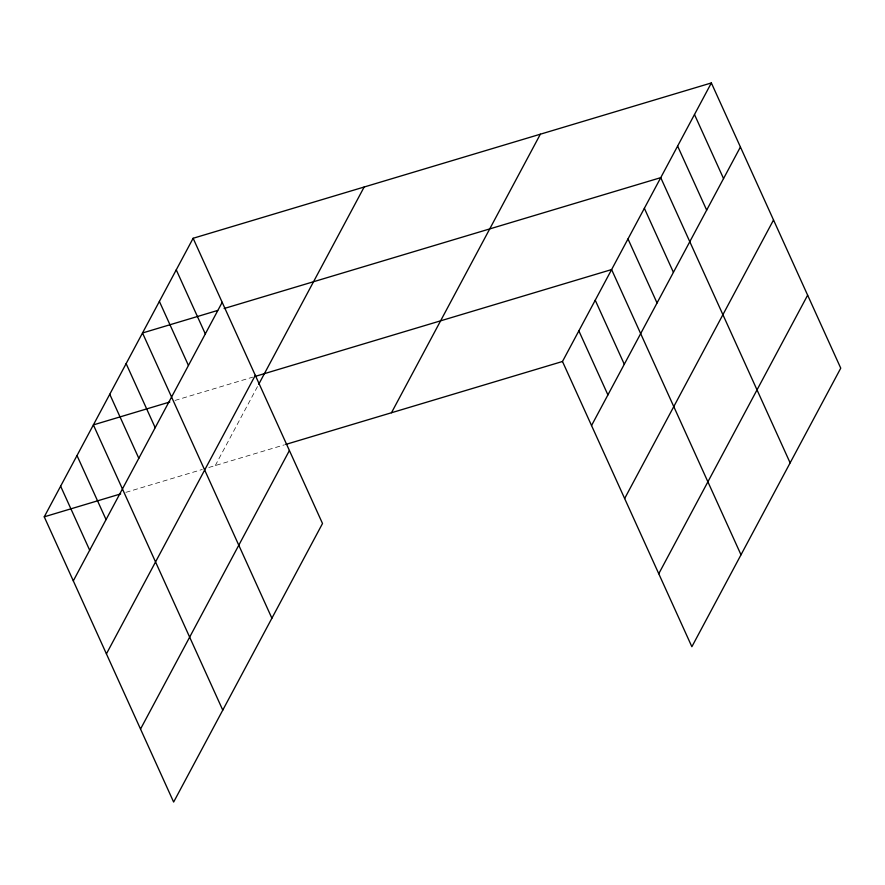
<?xml version="1.0" encoding="UTF-8"?>
<svg xmlns="http://www.w3.org/2000/svg" width="885" height="885" viewBox="0 0 885 885"><rect width="100%" height="100%" fill="white"/><g stroke="black" fill="none" stroke-linecap="round" stroke-linejoin="round"><path stroke-width="0.66" stroke-dasharray="4.42 3.32" d="M215.265 465.565L257.469 386.612M174.998 400.44L252.734 377.143M125.869 492.359L202.311 469.448M208.794 467.501L284.439 444.834"/><path stroke-width="1.33" d="M193.129 238.275L322.516 523.511L173.637 802.053L44.25 516.829L193.129 238.275L711.363 82.947L840.75 368.171L691.871 646.725L562.484 361.489L711.363 82.947M73.3 580.87L222.19 302.327M106.41 653.86L255.3 375.317M258.73 384.256L364.155 187.023M140.527 729.063L289.406 450.52M391.469 412.753L540.348 134.21M591.534 425.541L740.413 146.998M624.644 498.532L773.523 219.989M658.761 573.734L807.64 295.192M217.655 310.458L142.518 332.981L271.894 618.217M224.137 308.522L660.741 177.653L790.128 462.877M169.82 401.989L93.379 424.9L222.766 710.135M255.334 376.368L611.612 269.571L740.999 554.795M44.25 516.829L120.692 493.907M285.744 444.436L562.484 361.489M694.493 114.519L723.543 178.56M677.622 146.08L706.672 210.132M644.369 208.296L673.419 272.337M627.996 238.939L657.046 302.98M595.24 300.214L624.29 364.255M578.856 330.857L607.918 394.898M176.259 269.848L205.309 333.899M159.388 301.42L188.439 365.461M126.135 363.624L155.185 427.676M109.762 394.267L138.812 458.308M77.006 455.543L106.056 519.595M60.622 486.186L89.684 550.227"/></g></svg>
